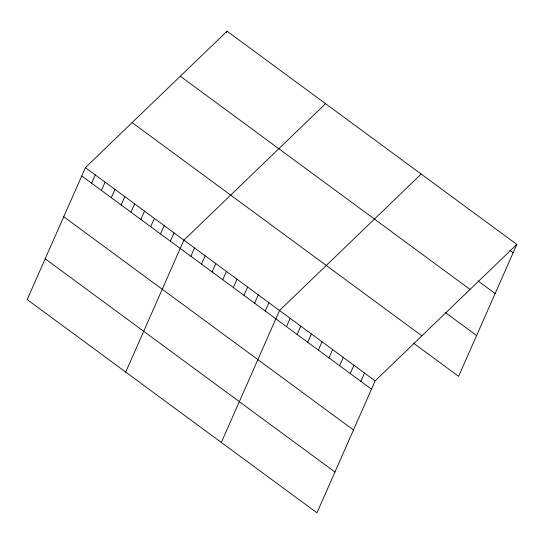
<?xml version="1.0" encoding="UTF-8"?>
<svg xmlns="http://www.w3.org/2000/svg" width="544" height="544" viewBox="0 0 544 544"><rect width="100%" height="100%" fill="white"/><g stroke="black" fill="none" stroke-linecap="round" stroke-linejoin="round"><path stroke-width="0.82" d="M85.394 167.64L27.2 299.588L316.955 512.815L375.149 380.868L516.8 244.412L227.045 31.185L85.394 167.64L375.149 380.868M91.582 183.206L95.248 174.889M101.429 190.454L105.101 182.145M111.282 197.703L114.947 189.394M121.135 204.959L124.8 196.642M130.988 212.208L134.654 203.891M140.842 219.456L144.507 211.14M226.379 32.694L227.045 31.185M150.688 226.705L154.36 218.389M160.541 233.954L164.206 225.638M170.394 241.203L174.06 232.893M125.718 372.089L183.913 240.142L325.564 103.68M190.869 256.272L194.534 247.962M201.491 264.092L205.163 255.775M212.119 271.912L215.784 263.595M222.741 279.725L226.406 271.415M233.369 287.545L237.034 279.235M243.991 295.365L247.656 287.048M254.612 303.185L258.284 294.868M265.241 310.998L268.906 302.688M221.333 442.456L279.528 310.508L421.185 174.046M286.484 326.638L290.156 318.322M297.112 334.458L300.778 326.142M307.734 342.271L311.399 333.962M318.362 350.091L322.028 341.782M328.984 357.911L332.649 349.595M339.606 365.731L343.278 357.415M350.234 373.551L353.899 365.235M360.856 381.364L364.521 373.055M516.8 244.412L458.606 376.36L413.454 343.128M509.816 250.281L513.135 252.722M477.877 280.82L495.135 293.522M180.302 76.214L470.057 289.442M445.393 312.589L476.598 335.56M132.144 122.611L421.892 335.838M81.729 175.957L371.484 389.184M63.736 216.757L353.484 429.984M45.193 258.794L334.948 472.022"/></g></svg>
